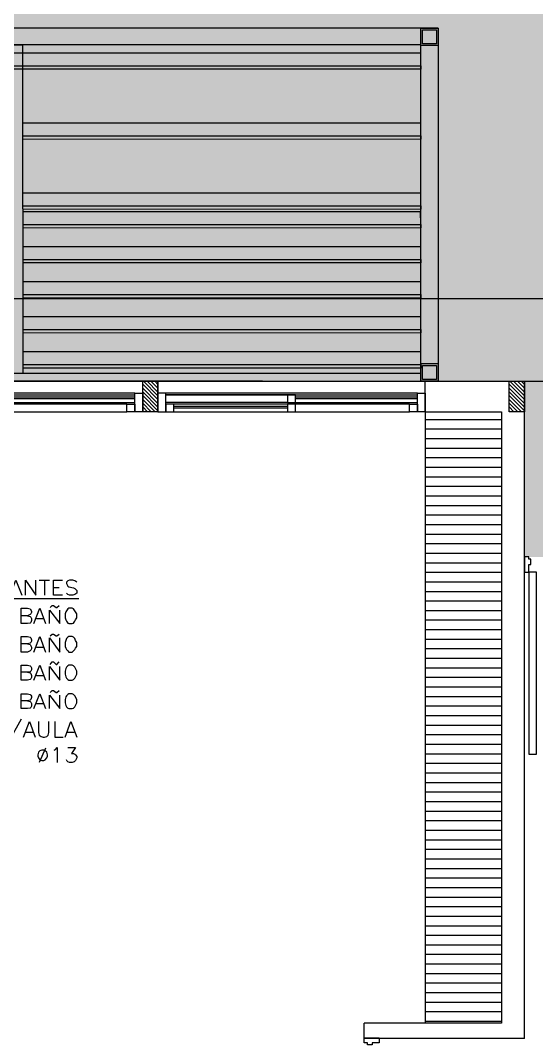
# Model space of a CAD drawing. Header units: metres. Extents: x -22 to 82, y -7 to 32.
# Drawn here: x -14.15 to -10.76, y 16.19 to 22.86 of the extents above; entities that cross this region are included whole.
import ezdxf

# ---------------------------------------------------------------- set-up
doc = ezdxf.new("R2010")
doc.units = ezdxf.units.M
doc.header["$LTSCALE"] = 2
doc.header["$MEASUREMENT"] = 0
doc.linetypes.add('CONTINU', pattern=[0])
for name, color, linetype in [('PDF2_-FADE-IS-AFMONT', 160, 'CONTINUOUS'), ('PDF2_-FADE-IS-TXT', 7, 'CONTINUOUS'), ('ZHATCH_VEREDA', 254, 'CONTINUOUS'), ('ZSILUETAEDIFICIO', 253, 'CONTINUOUS')]:
    doc.layers.add(name, color=color, linetype=linetype)

msp = doc.modelspace()

# ---------------------------------------------------------------- hatches: boundary and pattern name
at = {"layer": 'ZHATCH_VEREDA'}
h = msp.add_hatch(color=256, dxfattribs=at)
h.dxf.hatch_style = 1
h.paths.add_polyline_path([(-5.4926, 30.05), (-19.1888, 30.05), (-19.1888, 20.4971), (-18.2446, 20.5), (-10.8444, 20.4986), (-10.8446, 19.35), (-7.9944, 19.35), (-7.9944, 20.5), (10.2054, 20.5001), (10.2053, 24.6), (10.1058, 24.6), (10.1058, 24.5), (10.1053, 24.5), (10.1053, 22.9107), (7.7055, 22.9107), (7.7053, 24.5), (7.7053, 24.5), (7.7053, 24.6), (2.9058, 24.6), (2.9058, 24.4995), (2.9058, 24.5), (2.9054, 22.903), (0.4911, 22.9106), (0.5054, 24.6), (-4.8806, 24.6), (-5.4926, 24.6)])
at = {"layer": 'ZSILUETAEDIFICIO', "ltscale": 0.5, "extrusion": (5.00509e-09, 7.27634e-13, 1)}
h = msp.add_hatch(color=256, dxfattribs=at)
h.dxf.hatch_style = 1
h.paths.add_polyline_path([(-11.4089, 22.8105), (-11.5235, 22.8105), (-11.5235, 22.6959), (-11.4089, 22.6959)])
h.paths.add_polyline_path([(-11.4204, 22.7991), (-11.4203, 22.7074), (-11.512, 22.7074), (-11.512, 22.7991)], flags=16)
h = msp.add_hatch(color=256, dxfattribs=at)
h.dxf.hatch_style = 1
h.paths.add_polyline_path([(-11.4086, 20.6152), (-11.5232, 20.6152), (-11.5232, 20.5006), (-11.4086, 20.5006)])
h.paths.add_polyline_path([(-11.4201, 20.6037), (-11.4201, 20.5121), (-11.5118, 20.512), (-11.5118, 20.6037)], flags=16)
at = {"layer": 'ZSILUETAEDIFICIO'}
h = msp.add_hatch(dxfattribs=at)
h.set_pattern_fill('ANSI31', color=256, scale=0.14, angle=90)
h.set_pattern_definition([(135, (-8.349085, 121.854648), (-0.0123743687, -0.0123743687), [])])
h.paths.add_polyline_path([(-13.2442, 20.5), (-13.3442, 20.5), (-13.3442, 20.3), (-13.2442, 20.3)])
h = msp.add_hatch(dxfattribs=at)
h.set_pattern_fill('ANSI31', color=256, scale=0.14, angle=90)
h.set_pattern_definition([(135, (-5.949241, 121.854648), (-0.0123743687, -0.0123743687), [])])
h.paths.add_polyline_path([(-10.8444, 20.5), (-10.9444, 20.5), (-10.9444, 20.3), (-10.8444, 20.3)])

# ---------------------------------------------------------------- linework, layer by layer
at = {"layer": 'PDF2_-FADE-IS-AFMONT', "const_width": 0.00849, "elevation": 0}
msp.add_lwpolyline([(14.5344, 9.3109), (14.5344, 4.3053), (31.2491, 4.3053), (31.2406, 20.5), (-18.4644, 20.5)], dxfattribs=at)
at = {"layer": 'PDF2_-FADE-IS-TXT'}
for points in [[(-14.2131, 19.1003), (-14.1749, 19.1979), (-14.1367, 19.1003)], [(-14.1112, 19.1003), (-14.1112, 19.1979), (-14.0433, 19.1003), (-14.0433, 19.1979)], [(-14.022, 19.1979), (-13.9541, 19.1979)], [(-13.9881, 19.1979), (-13.9881, 19.1003)], [(-13.8692, 19.1003), (-13.9286, 19.1003), (-13.9286, 19.1979), (-13.8692, 19.1979)], [(-13.7758, 19.1852), (-13.7886, 19.1937), (-13.8013, 19.1979), (-13.8225, 19.1979), (-13.8353, 19.1937), (-13.8437, 19.1852), (-13.8437, 19.1767), (-13.8353, 19.1597), (-13.8268, 19.1555), (-13.7971, 19.147), (-13.7886, 19.1428), (-13.7758, 19.13), (-13.7758, 19.113), (-13.7886, 19.1046), (-13.8013, 19.1003), (-13.8225, 19.1003), (-13.8353, 19.1046), (-13.8437, 19.113)], [(-13.9286, 19.1512), (-13.8904, 19.1512)], [(-14.939, 19.0791), (-13.7631, 19.0791)], [(-13.9499, 19.0197), (-13.9371, 19.0324), (-13.9286, 19.0324), (-13.9117, 19.0197), (-13.9074, 19.0197), (-13.8904, 19.0324)], [(-14.0984, 18.9645), (-14.0815, 18.9602), (-14.0772, 18.956), (-14.073, 18.9475), (-14.073, 18.9348), (-14.0772, 18.922), (-14.0815, 18.9178), (-14.0984, 18.9135), (-14.1409, 18.9135), (-14.1409, 19.0154), (-14.0984, 19.0154), (-14.0815, 19.0112), (-14.073, 18.9942), (-14.073, 18.9857), (-14.0772, 18.9772), (-14.0815, 18.973), (-14.0984, 18.9645), (-14.1409, 18.9645)], [(-14.056, 18.9135), (-14.0178, 19.0154), (-13.9796, 18.9135)], [(-13.9541, 18.9135), (-13.9541, 19.0027), (-13.8862, 18.9135), (-13.8862, 19.0027)], [(-14.039, 18.9475), (-13.9923, 18.9475)], [(-14.0984, 18.7819), (-14.0815, 18.7777), (-14.073, 18.7607), (-14.073, 18.748), (-14.0772, 18.7395), (-14.0815, 18.7352), (-14.0984, 18.7267), (-14.1409, 18.7267), (-14.1409, 18.8286), (-14.0984, 18.8286), (-14.0815, 18.8244), (-14.0772, 18.8201), (-14.073, 18.8074), (-14.073, 18.7989), (-14.0772, 18.7904), (-14.0815, 18.7862), (-14.0984, 18.7819), (-14.1409, 18.7819)], [(-14.056, 18.7267), (-14.0178, 18.8286), (-13.9796, 18.7267)], [(-13.9499, 18.8329), (-13.9371, 18.8456), (-13.9286, 18.8456), (-13.9117, 18.8329), (-13.9074, 18.8329), (-13.8904, 18.8456)], [(-14.039, 18.7607), (-13.9923, 18.7607)], [(-13.9541, 18.7267), (-13.9541, 18.8201), (-13.8862, 18.7267), (-13.8862, 18.8201)], [(-14.0984, 18.5952), (-14.0815, 18.5909), (-14.0772, 18.5867), (-14.073, 18.5739), (-14.073, 18.5612), (-14.0772, 18.5527), (-14.0815, 18.5485), (-14.0984, 18.5442), (-14.1409, 18.5442), (-14.1409, 18.6418), (-14.0984, 18.6418), (-14.0815, 18.6376), (-14.0772, 18.6334), (-14.073, 18.6249), (-14.073, 18.6121), (-14.0772, 18.6036), (-14.0815, 18.5994), (-14.0984, 18.5952), (-14.1409, 18.5952)], [(-14.056, 18.5442), (-14.0178, 18.6418), (-13.9796, 18.5442)], [(-13.9541, 18.5442), (-13.9541, 18.6334), (-13.8862, 18.5442), (-13.8862, 18.6334)], [(-13.9499, 18.6461), (-13.9371, 18.6631), (-13.9286, 18.6631), (-13.9117, 18.6461), (-13.9074, 18.6461), (-13.8904, 18.6631)], [(-14.039, 18.5739), (-13.9923, 18.5739)], [(-14.0984, 18.4084), (-14.0815, 18.4041), (-14.0772, 18.3999), (-14.073, 18.3914), (-14.073, 18.3744), (-14.0772, 18.3659), (-14.0815, 18.3617), (-14.0984, 18.3574), (-14.1409, 18.3574), (-14.1409, 18.4551), (-14.0984, 18.4551), (-14.0815, 18.4508), (-14.0772, 18.4466), (-14.073, 18.4381), (-14.073, 18.4296), (-14.0772, 18.4169), (-14.0815, 18.4126), (-14.0984, 18.4084), (-14.1409, 18.4084)], [(-14.056, 18.3574), (-14.0178, 18.4551), (-13.9796, 18.3574)], [(-13.9541, 18.3574), (-13.9541, 18.4466), (-13.8862, 18.3574), (-13.8862, 18.4466)], [(-13.9499, 18.4636), (-13.9371, 18.4763), (-13.9286, 18.4763), (-13.9117, 18.4636), (-13.9074, 18.4636), (-13.8904, 18.4763)], [(-14.039, 18.3914), (-13.9923, 18.3914)], [(-14.1409, 18.2895), (-14.2258, 18.1367)], [(-14.1239, 18.1707), (-14.0857, 18.2725), (-14.0475, 18.1707)], [(-14.0263, 18.2725), (-14.0263, 18.2004), (-14.022, 18.1834), (-14.0093, 18.1749), (-13.9966, 18.1707), (-13.9881, 18.1707), (-13.9711, 18.1749), (-13.9626, 18.1834), (-13.9584, 18.2004), (-13.9584, 18.2725)], [(-13.9202, 18.2725), (-13.9202, 18.1707), (-13.865, 18.1707)], [(-13.8522, 18.1707), (-13.814, 18.2725), (-13.7758, 18.1707)], [(-14.1112, 18.2046), (-14.0645, 18.2046)], [(-13.8395, 18.2046), (-13.7928, 18.2046)], [(-13.9796, 18.0985), (-14.022, 18.0051)], [(-13.9244, 18.0858), (-13.9159, 18.09), (-13.9032, 18.1027), (-13.9032, 18.0051)], [(-13.8353, 18.1027), (-13.7843, 18.1027), (-13.8098, 18.0645), (-13.7971, 18.0645), (-13.7886, 18.0603), (-13.7843, 18.056), (-13.7758, 18.0433), (-13.7758, 18.0348), (-13.7843, 18.0178), (-13.7928, 18.0093), (-13.8055, 18.0051), (-13.8225, 18.0051), (-13.8353, 18.0093), (-13.8395, 18.0136), (-13.8437, 18.0221)]]:
    msp.add_lwpolyline(points, dxfattribs=at)
for points in [[(-13.8268, 19.0154), (-13.8353, 19.0112), (-13.8437, 18.9984), (-13.848, 18.9899), (-13.8522, 18.9772), (-13.8522, 18.9517), (-13.848, 18.939), (-13.8437, 18.9305), (-13.8353, 18.9178), (-13.8268, 18.9135), (-13.8055, 18.9135), (-13.7971, 18.9178), (-13.7886, 18.9305), (-13.7843, 18.939), (-13.7758, 18.9517), (-13.7758, 18.9772), (-13.7843, 18.9899), (-13.7886, 18.9984), (-13.7971, 19.0112), (-13.8055, 19.0154)], [(-13.8268, 18.8286), (-13.8353, 18.8244), (-13.8437, 18.8159), (-13.8522, 18.7904), (-13.8522, 18.765), (-13.848, 18.7522), (-13.8437, 18.7437), (-13.8353, 18.7352), (-13.8268, 18.7267), (-13.8055, 18.7267), (-13.7886, 18.7437), (-13.7843, 18.7522), (-13.7758, 18.765), (-13.7758, 18.7904), (-13.7843, 18.8032), (-13.7886, 18.8159), (-13.7971, 18.8244), (-13.8055, 18.8286)], [(-13.8268, 18.6418), (-13.8353, 18.6376), (-13.8437, 18.6291), (-13.848, 18.6206), (-13.8522, 18.6036), (-13.8522, 18.5824), (-13.848, 18.5654), (-13.8437, 18.5569), (-13.8353, 18.5485), (-13.8268, 18.5442), (-13.8055, 18.5442), (-13.7971, 18.5485), (-13.7886, 18.5569), (-13.7758, 18.5824), (-13.7758, 18.6036), (-13.7886, 18.6291), (-13.7971, 18.6376), (-13.8055, 18.6418)], [(-13.8268, 18.4551), (-13.8353, 18.4508), (-13.8437, 18.4423), (-13.848, 18.4338), (-13.8522, 18.4169), (-13.8522, 18.3956), (-13.848, 18.3787), (-13.8437, 18.3702), (-13.8353, 18.3617), (-13.8268, 18.3574), (-13.8055, 18.3574), (-13.7971, 18.3617), (-13.7886, 18.3702), (-13.7758, 18.3956), (-13.7758, 18.4169), (-13.7886, 18.4423), (-13.7971, 18.4508), (-13.8055, 18.4551)], [(-14.0051, 18.0858), (-14.0178, 18.0815), (-14.0263, 18.073), (-14.0305, 18.056), (-14.0305, 18.0475), (-14.0263, 18.0348), (-14.0178, 18.0221), (-14.0051, 18.0178), (-13.9923, 18.0178), (-13.9838, 18.0221), (-13.9711, 18.0348), (-13.9669, 18.0475), (-13.9669, 18.056), (-13.9711, 18.073), (-13.9838, 18.0815), (-13.9923, 18.0858)]]:
    msp.add_lwpolyline(points, close=True, dxfattribs=at)
at = {"layer": 'ZSILUETAEDIFICIO', "ltscale": 0.5}
for p, q in [((-11.5235, 22.8105, 0), (-16.9095, 22.8099, 0)), ((-11.4089, 22.8105, 0), (-11.5235, 22.8105, 0)), ((-11.5235, 22.8105, 0), (-11.4089, 22.8105, 0)), ((-11.5232, 20.5006, 0), (-11.5235, 22.8105, 0)), ((-11.5232, 20.5006, 0), (-11.5235, 22.8105, 0)), ((-11.5235, 22.8105, 0), (-11.4089, 22.8105, 0)), ((-11.4089, 22.8105, 0), (-11.4089, 22.8105, 0)), ((-11.4089, 22.8105, 0), (-11.4086, 20.5006, 0)), ((-11.5235, 22.7005, 0), (-16.7949, 22.6999, 0)), ((-14.1879, 22.7002, 0), (-14.1306, 22.7002, 0)), ((-14.1306, 22.7002, 0), (-14.1297, 20.5503, 0)), ((-11.5232, 20.5006, 0), (-11.5235, 22.7005, 0)), ((-16.7943, 22.5634), (-11.5229, 22.5639)), ((-11.5229, 22.5639), (-11.5229, 22.541)), ((-11.5229, 22.541), (-16.7943, 22.5404)), ((-14.1299, 22.1053, 0), (-11.5228, 22.1056, 0)), ((-11.5228, 22.1056, 0), (-11.5228, 22.0826, 0)), ((-11.5228, 22.0826, 0), (-14.1299, 22.0823, 0)), ((-14.1299, 21.6472, 0), (-11.5225, 21.6475, 0)), ((-11.5225, 21.6475, 0), (-11.5225, 21.6245, 0)), ((-11.5225, 21.6245, 0), (-14.1299, 21.6243, 0)), ((-14.1298, 21.5251, 0), (-11.5237, 21.5254, 0)), ((-11.5237, 21.5025, 0), (-14.1298, 21.5022, 0)), ((-11.5237, 21.5254, 0), (-11.5237, 21.5025, 0)), ((-14.1298, 21.2963, 0), (-11.5233, 21.2966, 0)), ((-11.5233, 21.2966, 0), (-11.5233, 21.2737, 0)), ((-11.5233, 21.2737, 0), (-14.1298, 21.2734, 0)), ((-14.1298, 21.0671, 0), (-11.5233, 21.0674, 0)), ((-11.5233, 21.0445, 0), (-14.1298, 21.0442, 0)), ((-11.5233, 21.0674, 0), (-11.5233, 21.0445, 0)), ((-14.1298, 20.8379, 0), (-11.5233, 20.8382, 0)), ((-11.5233, 20.8382, 0), (-11.5233, 20.8153, 0)), ((-11.5233, 20.8153, 0), (-14.1298, 20.815, 0)), ((-14.1297, 20.6087, 0), (-11.5232, 20.609, 0)), ((-11.5232, 20.5861, 0), (-14.1297, 20.5858, 0)), ((-11.5232, 20.609, 0), (-11.5232, 20.5861, 0)), ((-16.9093, 20.5, 0), (-11.5232, 20.5006, 0)), ((-16.7947, 20.5, 0), (-11.5232, 20.5006, 0)), ((-16.7947, 20.5), (-11.5232, 20.5006)), ((-11.5232, 20.5506), (-14.187, 20.5503)), ((-14.1297, 20.5003, 0), (-14.187, 20.5003, 0)), ((-11.5232, 20.5006), (-11.5232, 20.5506)), ((-11.4086, 20.5006, 0), (-11.5232, 20.5006, 0))]:
    msp.add_line(p, q, dxfattribs=at)
at = {"layer": 'ZSILUETAEDIFICIO', "ltscale": 0.5, "extrusion": (5.01778e-09, -1.1166e-07, 1)}
for p, q in [((-11.5235, 22.6959, 0), (-11.5235, 22.8105, 0)), ((-11.5235, 22.8105, 0), (-11.4089, 22.8105, 0)), ((-11.5235, 22.6959, 0), (-11.5235, 22.8105, 0)), ((-11.5235, 22.8105, 0), (-11.4089, 22.8105, 0)), ((-11.512, 22.7074, 0), (-11.512, 22.7991, 0)), ((-11.512, 22.7991, 0), (-11.4204, 22.7991, 0)), ((-11.4204, 22.7991, 0), (-11.4203, 22.7074, 0)), ((-11.4089, 22.8105, 0), (-11.4089, 22.6959, 0)), ((-11.4089, 22.8105, 0), (-11.4089, 22.6959, 0)), ((-11.4089, 22.6959, 0), (-11.5235, 22.6959, 0)), ((-11.4089, 22.6959, 0), (-11.5235, 22.6959, 0)), ((-11.4203, 22.7074, 0), (-11.512, 22.7074, 0)), ((-11.5232, 20.5006, 0), (-11.5232, 20.6152, 0)), ((-11.5232, 20.6152, 0), (-11.4086, 20.6152, 0)), ((-11.5118, 20.512, 0), (-11.5118, 20.6037, 0)), ((-11.5118, 20.6037, 0), (-11.4201, 20.6037, 0)), ((-11.4201, 20.6037, 0), (-11.4201, 20.5121, 0)), ((-11.4086, 20.6152, 0), (-11.4086, 20.5006, 0)), ((-11.4086, 20.5006, 0), (-11.5232, 20.5006, 0)), ((-11.4201, 20.5121, 0), (-11.5118, 20.512, 0))]:
    msp.add_line(p, q, dxfattribs=at)
at = {"layer": 'ZSILUETAEDIFICIO', "color": 252, "linetype": 'CONTINU', "ltscale": 0.5}
for p, q in [((-11.5229, 22.6464), (-16.7944, 22.6458)), ((-11.5229, 22.5639), (-11.5229, 22.6464)), ((-11.5228, 22.188, 0), (-14.1299, 22.1877, 0)), ((-11.5228, 22.1056, 0), (-11.5228, 22.188, 0)), ((-11.5225, 21.7299, 0), (-14.1299, 21.7296, 0)), ((-11.5225, 21.6475, 0), (-11.5225, 21.7299, 0)), ((-11.5238, 21.6078, 0), (-14.1299, 21.6075, 0)), ((-11.5237, 21.5254, 0), (-11.5238, 21.6078, 0)), ((-11.5233, 21.379, 0), (-14.1298, 21.3787, 0)), ((-11.5233, 21.2966, 0), (-11.5233, 21.379, 0)), ((-11.5233, 21.1498, 0), (-14.1298, 21.1495, 0)), ((-11.5233, 21.0674, 0), (-11.5233, 21.1498, 0)), ((-11.5233, 20.9206, 0), (-14.1298, 20.9203, 0)), ((-11.5233, 20.8382, 0), (-11.5233, 20.9206, 0)), ((-11.5232, 20.6914, 0), (-14.1297, 20.6911, 0)), ((-11.5232, 20.609, 0), (-11.5232, 20.6914, 0))]:
    msp.add_line(p, q, dxfattribs=at)
at = {"layer": 'ZSILUETAEDIFICIO'}
for p, q in [((-11.5232, 20.5006, 0), (-11.5232, 21.4006, 0)), ((31.2057, 21.0379), (-18.8448, 21.0379)), ((-15.0946, 20.5, 0), (-13.3446, 20.5, 0)), ((-13.2087, 20.5, 0), (-14.9587, 20.5, 0)), ((-13.2446, 20.5, 0), (-11.4946, 20.5, 0)), ((-13.2446, 20.3, 0), (-13.2446, 20.5, 0)), ((-12.5587, 20.5, 0), (-13.2087, 20.5, 0)), ((-12.5587, 20.5, 0), (-11.5232, 20.5006, 0)), ((-11.4946, 20.5, 0), (-10.8446, 20.5, 0)), ((-11.4946, 20.3, 0), (-11.4946, 20.5, 0)), ((-10.8446, 16.2, 0), (-10.8446, 20.5, 0)), ((-13.395, 20.4207, 0), (-15.0438, 20.4207, 0)), ((-14.1929, 20.3979, 0), (-13.395, 20.3979, 0)), ((-14.1929, 20.3859, 0), (-13.395, 20.3859, 0)), ((-11.5447, 20.4207, 0), (-13.1936, 20.4207, 0)), ((-13.1936, 20.4111, 0), (-12.3426, 20.4111, 0)), ((-12.3957, 20.3608, 0), (-13.1936, 20.3608, 0)), ((-12.3426, 20.3979, 0), (-11.5447, 20.3979, 0)), ((-12.3426, 20.3859, 0), (-11.5447, 20.3859, 0)), ((-13.4479, 20.3503, 0), (-14.1929, 20.3503, 0)), ((-13.1407, 20.3371, 0), (-12.3957, 20.3371, 0)), ((-13.1407, 20.3251, 0), (-12.3957, 20.3251, 0)), ((-11.5976, 20.3503, 0), (-12.3426, 20.3503, 0)), ((-11.4946, 20.3, 0), (-10.9946, 20.3, 0)), ((-11.4946, 20.3, 0), (-11.4946, 19.1, 0)), ((-10.9946, 20.3, 0), (-10.9946, 19.1, 0)), ((-11.4946, 19.1, 0), (-11.4946, 17.9, 0)), ((-10.9946, 19.1, 0), (-10.9946, 19.1, 0)), ((-10.9946, 19.1, 0), (-10.9946, 19, 0)), ((-10.9946, 19.1, 0), (-10.9946, 19, 0)), ((-10.9946, 19, 0), (-10.9946, 19, 0)), ((-10.9946, 19, 0), (-10.9946, 18, 0)), ((-10.9946, 18, 0), (-10.9946, 18, 0)), ((-10.9946, 18, 0), (-10.9946, 17.9, 0)), ((-10.9946, 18, 0), (-10.9946, 17.9, 0)), ((-11.4946, 17.9, 0), (-11.4946, 16.3, 0)), ((-10.9946, 17.9, 0), (-10.9946, 17.9, 0)), ((-10.9946, 17.9, 0), (-10.9946, 16.3, 0)), ((-11.8946, 16.2, 0), (-11.8946, 16.3, 0)), ((-10.9946, 16.3, 0), (-11.8946, 16.3, 0)), ((-10.8446, 16.2, 0), (-11.8946, 16.2, 0)), ((-10.9946, 16.2, 0), (-11.4946, 16.2, 0))]:
    msp.add_line(p, q, dxfattribs=at)
at = {"layer": 'ZSILUETAEDIFICIO', "linetype": 'Continuous'}
for p, q in [((-14.1929, 20.4111, 0), (-13.395, 20.4111, 0)), ((-14.1929, 20.3608, 0), (-13.395, 20.3608, 0)), ((-12.3957, 20.4111, 0), (-13.1936, 20.4111, 0)), ((-12.3426, 20.4111, 0), (-11.5447, 20.4111, 0)), ((-12.3426, 20.3608, 0), (-11.5447, 20.3608, 0)), ((-14.1929, 20.3, 0), (-13.4479, 20.3, 0)), ((-12.3957, 20.3503, 0), (-13.1407, 20.3503, 0)), ((-13.1407, 20.3, 0), (-12.3957, 20.3, 0)), ((-12.3426, 20.3, 0), (-11.5976, 20.3, 0)), ((-11.4946, 20.25, 0), (-10.9946, 20.25, 0)), ((-11.4946, 20.1875, 0), (-10.9946, 20.1875, 0)), ((-11.4946, 20.125, 0), (-10.9946, 20.125, 0)), ((-11.4946, 20.0625, 0), (-10.9946, 20.0625, 0)), ((-11.4946, 20, 0), (-10.9946, 20, 0)), ((-11.4946, 19.9375, 0), (-10.9946, 19.9375, 0)), ((-11.4946, 19.875, 0), (-10.9946, 19.875, 0)), ((-11.4946, 19.8125, 0), (-10.9946, 19.8125, 0)), ((-11.4946, 19.75, 0), (-10.9946, 19.75, 0)), ((-11.4946, 19.6875, 0), (-10.9946, 19.6875, 0)), ((-11.4946, 19.625, 0), (-10.9946, 19.625, 0)), ((-11.4946, 19.5625, 0), (-10.9946, 19.5625, 0)), ((-11.4946, 19.5, 0), (-10.9946, 19.5, 0)), ((-11.4946, 19.4375, 0), (-10.9946, 19.4375, 0)), ((-11.4946, 19.375, 0), (-10.9946, 19.375, 0)), ((-11.4946, 19.3125, 0), (-10.9946, 19.3125, 0)), ((-10.8444, 19.35), (-10.8444, 19.2502)), ((-10.8144, 19.35), (-10.8444, 19.35)), ((-10.8144, 19.3365), (-10.8144, 19.35)), ((-10.8014, 19.3365), (-10.8144, 19.3365)), ((-10.8144, 19.2502), (-10.8144, 19.3002)), ((-10.8144, 19.3002), (-10.8014, 19.3002)), ((-10.8014, 19.3002), (-10.8014, 19.3365)), ((-11.4946, 19.25, 0), (-10.9946, 19.25, 0)), ((-10.8444, 19.2502), (-10.8144, 19.2502)), ((-10.7644, 19.2502), (-10.8144, 19.2502)), ((-10.8144, 19.2502), (-10.8144, 18.0601)), ((-10.7644, 18.0601), (-10.7644, 19.2502)), ((-11.4946, 19.1875, 0), (-10.9946, 19.1875, 0)), ((-11.4946, 19.125, 0), (-10.9946, 19.125, 0)), ((-11.4946, 19.0625, 0), (-10.9946, 19.0625, 0)), ((-11.4946, 19, 0), (-10.9946, 19, 0)), ((-11.4946, 18.9375, 0), (-10.9946, 18.9375, 0)), ((-11.4946, 18.875, 0), (-10.9946, 18.875, 0)), ((-11.4946, 18.8125, 0), (-10.9946, 18.8125, 0)), ((-11.4946, 18.75, 0), (-10.9946, 18.75, 0)), ((-11.4946, 18.6875, 0), (-10.9946, 18.6875, 0)), ((-11.4946, 18.625, 0), (-10.9946, 18.625, 0)), ((-11.4946, 18.5625, 0), (-10.9946, 18.5625, 0)), ((-11.4946, 18.5, 0), (-10.9946, 18.5, 0)), ((-11.4946, 18.4375, 0), (-10.9946, 18.4375, 0)), ((-11.4946, 18.375, 0), (-10.9946, 18.375, 0)), ((-11.4946, 18.3125, 0), (-10.9946, 18.3125, 0)), ((-11.4946, 18.25, 0), (-10.9946, 18.25, 0)), ((-11.4946, 18.1875, 0), (-10.9946, 18.1875, 0)), ((-11.4946, 18.125, 0), (-10.9946, 18.125, 0)), ((-11.4946, 18.0625, 0), (-10.9946, 18.0625, 0)), ((-10.8144, 18.0601), (-10.7644, 18.0601)), ((-11.4946, 18, 0), (-10.9946, 18, 0)), ((-11.4946, 17.9375, 0), (-10.9946, 17.9375, 0)), ((-11.4946, 17.875, 0), (-10.9946, 17.875, 0)), ((-11.4946, 17.8125, 0), (-10.9946, 17.8125, 0)), ((-11.4946, 17.75, 0), (-10.9946, 17.75, 0)), ((-11.4946, 17.6875, 0), (-10.9946, 17.6875, 0)), ((-11.4946, 17.625, 0), (-10.9946, 17.625, 0)), ((-11.4946, 17.5625, 0), (-10.9946, 17.5625, 0)), ((-11.4946, 17.5, 0), (-10.9946, 17.5, 0)), ((-11.4946, 17.4375, 0), (-10.9946, 17.4375, 0)), ((-11.4946, 17.375, 0), (-10.9946, 17.375, 0)), ((-11.4946, 17.3125, 0), (-10.9946, 17.3125, 0)), ((-11.4946, 17.25, 0), (-10.9946, 17.25, 0)), ((-11.4946, 17.1875, 0), (-10.9946, 17.1875, 0)), ((-11.4946, 17.125, 0), (-10.9946, 17.125, 0)), ((-11.4946, 17.0625, 0), (-10.9946, 17.0625, 0)), ((-11.4946, 17, 0), (-10.9946, 17, 0)), ((-11.4946, 16.9375, 0), (-10.9946, 16.9375, 0)), ((-11.4946, 16.875, 0), (-10.9946, 16.875, 0)), ((-11.4946, 16.8125, 0), (-10.9946, 16.8125, 0)), ((-11.4946, 16.75, 0), (-10.9946, 16.75, 0)), ((-11.4946, 16.6875, 0), (-10.9946, 16.6875, 0)), ((-11.4946, 16.625, 0), (-10.9946, 16.625, 0)), ((-11.4946, 16.5625, 0), (-10.9946, 16.5625, 0)), ((-11.4946, 16.5, 0), (-10.9946, 16.5, 0)), ((-11.4946, 16.4375, 0), (-10.9946, 16.4375, 0)), ((-11.4946, 16.375, 0), (-10.9946, 16.375, 0)), ((-11.4946, 16.3125, 0), (-10.9946, 16.3125, 0))]:
    msp.add_line(p, q, dxfattribs=at)
at = {"layer": 'ZSILUETAEDIFICIO', "elevation": 0}
msp.add_lwpolyline([(-13.3442, 20.5), (-13.2442, 20.5), (-13.2442, 20.3), (-13.3442, 20.3)], close=True, dxfattribs=at)
at = {"layer": 'ZSILUETAEDIFICIO'}
msp.add_lwpolyline([(-10.9444, 20.5), (-10.8444, 20.5), (-10.8444, 20.3), (-10.9444, 20.3)], close=True, dxfattribs=at)
at = {"layer": 'ZSILUETAEDIFICIO', "linetype": 'Continuous', "elevation": 0}
for points in [[(-13.3442, 20.3), (-13.395, 20.3), (-13.395, 20.4207), (-13.3442, 20.4207)], [(-13.2444, 20.3), (-13.1936, 20.3), (-13.1936, 20.4207), (-13.2444, 20.4207)], [(-12.3957, 20.3608), (-12.3426, 20.3608), (-12.3426, 20.4111), (-12.3957, 20.4111)], [(-11.4939, 20.3), (-11.5447, 20.3), (-11.5447, 20.4207), (-11.4939, 20.4207)], [(-13.395, 20.3), (-13.4479, 20.3), (-13.4479, 20.3503), (-13.395, 20.3503)], [(-13.1936, 20.3), (-13.1407, 20.3), (-13.1407, 20.3503), (-13.1936, 20.3503)], [(-12.3957, 20.3), (-12.3426, 20.3), (-12.3426, 20.3503), (-12.3957, 20.3503)], [(-11.5447, 20.3), (-11.5976, 20.3), (-11.5976, 20.3503), (-11.5447, 20.3503)], [(-11.8946, 16.2042), (-11.7948, 16.2042), (-11.7948, 16.1701), (-11.8412, 16.1701), (-11.8412, 16.1571), (-11.8712, 16.1571), (-11.8712, 16.1701), (-11.8946, 16.1701)]]:
    msp.add_lwpolyline(points, close=True, dxfattribs=at)

doc.saveas('drawing.dxf')
